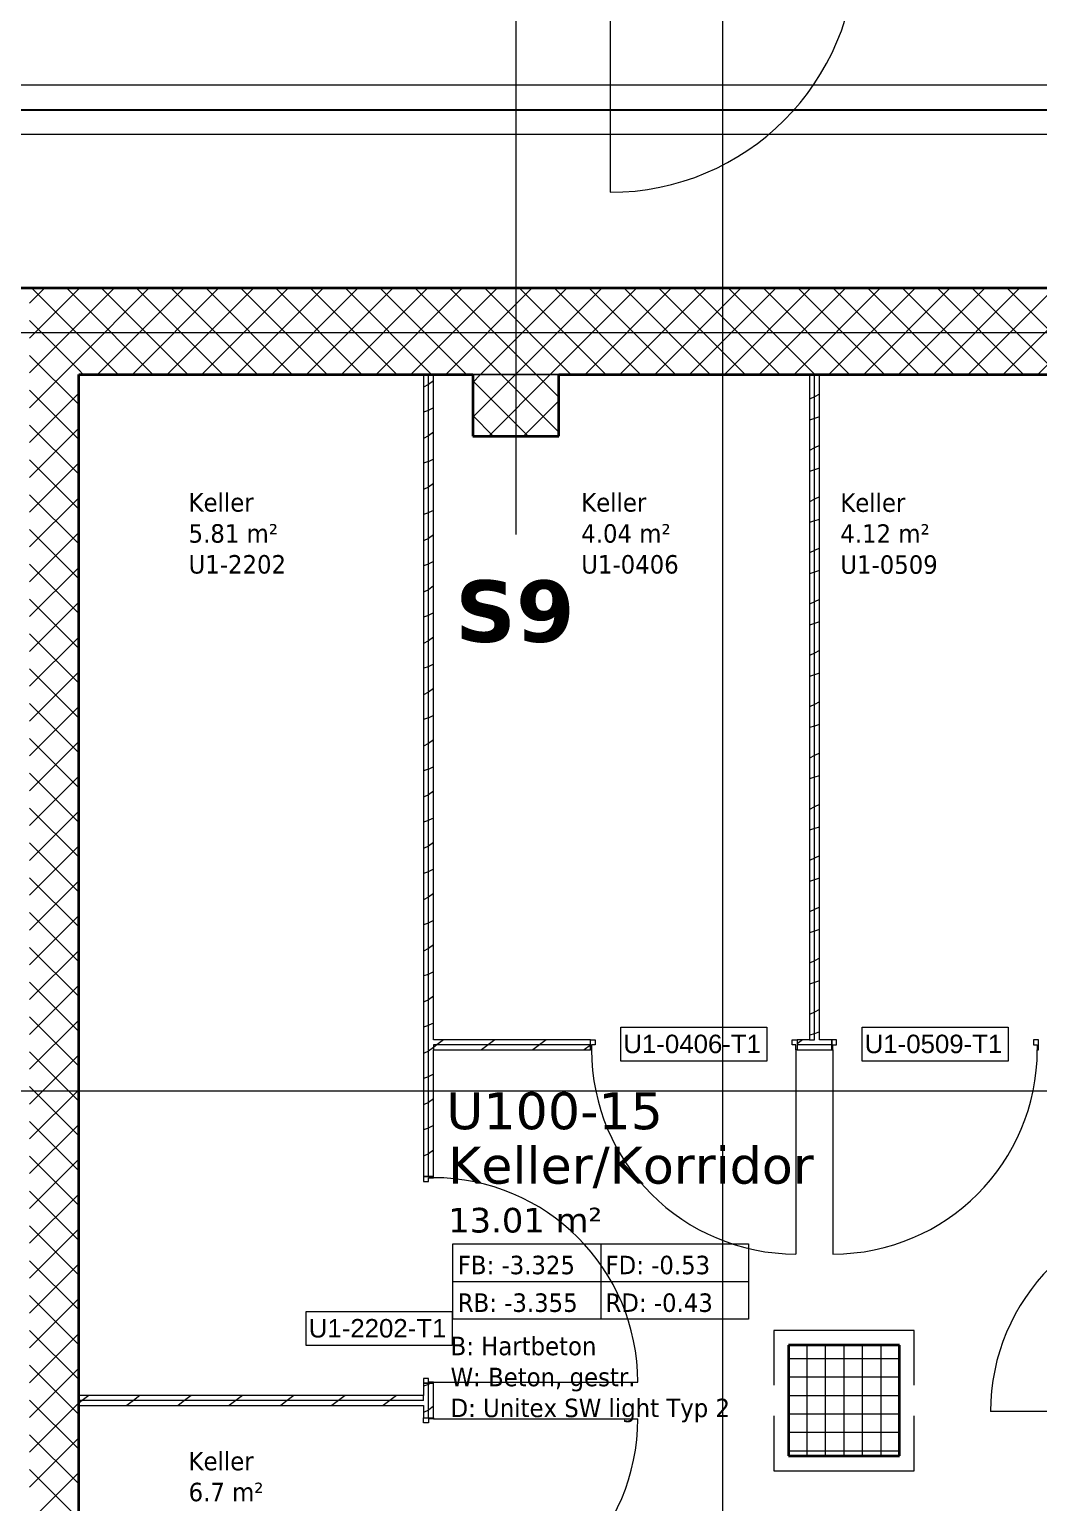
# Model space of a CAD drawing. Extents: x -1907 to 937, y -179 to 966.
# Drawn here: x -94.8 to -12.8, y 498.5 to 618.2 of the extents above; entities that cross this region are included whole.
import ezdxf
from ezdxf.lldxf.tags import DXFTag

# ---------------------------------------------------------------- set-up
doc = ezdxf.new("R2010")
doc.units = 0
doc.layers.get('0').update_dxf_attribs({"lineweight": 13})
for name, color, linetype, lineweight in [('A-AREA-____-IDEN', 7, 'Continuous', 5), ('A-DOOR-____-IDEN', 7, 'Continuous', 5), ('A-DOOR-FRAM-MCUT', 7, 'Continuous', 9), ('A-DOOR-OPNG-OTLN', 7, 'Continuous', 9), ('A-FLOR-____-OVHD', 7, 'Strichpunkt - Fein', 9), ('A-WALL-____-MCUT', 7, 'Continuous', 35), ('A-WALL-____-PATT', 7, 'Continuous', 35), ('A-WALL-FNSH-MCUT', 7, 'Continuous', 35), ('S-COLS-____-MCUT', 7, 'Continuous', 35), ('S-COLS-____-OTLN', 7, 'Continuous', 9), ('S-GRID-____-OTLN', 7, 'Continuous', 5)]:
    doc.layers.add(name, color=color, linetype=linetype, lineweight=lineweight)
doc.layers.add('EL01_WAN_Röhre Boden', color=7, linetype='Continuous', lineweight=13, true_color=0xff6666)
doc.layers.add('S-GRID-____-IDEN', color=7, linetype='Continuous', lineweight=9, true_color=0x5555aa)
doc.styles.get("Standard").update_dxf_attribs({"font": 'arial.ttf'})
tags = doc.linetypes.add('_Rasterlinie_', pattern=[0.375, 0.2, -0.05, 0.075, -0.05]).pattern_tags.tags
tags[10:11] = [DXFTag(74, 4), DXFTag(75, 0), DXFTag(340, '0'), DXFTag(46, 1.0), DXFTag(50, 0.0), DXFTag(44, 0.0), DXFTag(45, 0.0)]
tags[8:9] = [DXFTag(74, 4), DXFTag(75, 0), DXFTag(340, '0'), DXFTag(46, 1.0), DXFTag(50, 0.0), DXFTag(44, 0.0), DXFTag(45, 0.0)]
tags[6:7] = [DXFTag(74, 4), DXFTag(75, 0), DXFTag(340, '0'), DXFTag(46, 1.0), DXFTag(50, 0.0), DXFTag(44, 0.0), DXFTag(45, 0.0)]
tags[4:5] = [DXFTag(74, 4), DXFTag(75, 0), DXFTag(340, '0'), DXFTag(46, 1.0), DXFTag(50, 0.0), DXFTag(44, 0.0), DXFTag(45, 0.0)]
tags = doc.linetypes.add('ACAD_ISO03W100', pattern=[30, 12, -18]).pattern_tags.tags
tags[6:7] = [DXFTag(74, 4), DXFTag(75, 0), DXFTag(340, '0'), DXFTag(46, 0.0), DXFTag(50, 0.0), DXFTag(44, 0.0), DXFTag(45, 0.0)]
tags[4:5] = [DXFTag(74, 4), DXFTag(75, 0), DXFTag(340, '0'), DXFTag(46, 0.0), DXFTag(50, 0.0), DXFTag(44, 0.0), DXFTag(45, 0.0)]
tags = doc.linetypes.add('Strichpunkt - Fein', pattern=[0.2, 0.1, -0.05, 0, -0.05]).pattern_tags.tags
tags[10:11] = [DXFTag(74, 4), DXFTag(75, 0), DXFTag(340, '0'), DXFTag(46, 1.0), DXFTag(50, 0.0), DXFTag(44, 0.0), DXFTag(45, 0.0)]
tags[8:9] = [DXFTag(74, 4), DXFTag(75, 0), DXFTag(340, '0'), DXFTag(46, 1.0), DXFTag(50, 0.0), DXFTag(44, 0.0), DXFTag(45, 0.0)]
tags[6:7] = [DXFTag(74, 4), DXFTag(75, 0), DXFTag(340, '0'), DXFTag(46, 1.0), DXFTag(50, 0.0), DXFTag(44, 0.0), DXFTag(45, 0.0)]
tags[4:5] = [DXFTag(74, 4), DXFTag(75, 0), DXFTag(340, '0'), DXFTag(46, 1.0), DXFTag(50, 0.0), DXFTag(44, 0.0), DXFTag(45, 0.0)]
tags = doc.linetypes.add('STRICHPUNKT2', pattern=[12.7, 6.35, -3.175, 0, -3.175]).pattern_tags.tags
tags[10:11] = [DXFTag(74, 4), DXFTag(75, 0), DXFTag(340, '0'), DXFTag(46, 0.0), DXFTag(50, 0.0), DXFTag(44, 0.0), DXFTag(45, 0.0)]
tags[8:9] = [DXFTag(74, 4), DXFTag(75, 0), DXFTag(340, '0'), DXFTag(46, 0.0), DXFTag(50, 0.0), DXFTag(44, 0.0), DXFTag(45, 0.0)]
tags[6:7] = [DXFTag(74, 4), DXFTag(75, 0), DXFTag(340, '0'), DXFTag(46, 0.0), DXFTag(50, 0.0), DXFTag(44, 0.0), DXFTag(45, 0.0)]
tags[4:5] = [DXFTag(74, 4), DXFTag(75, 0), DXFTag(340, '0'), DXFTag(46, 0.0), DXFTag(50, 0.0), DXFTag(44, 0.0), DXFTag(45, 0.0)]

# ---------------------------------------------------------------- blocks, each defined once
blk = doc.blocks.new('Referenz-A0UJ2810XE', base_point=(-1920.13, -159.41))
at = {"layer": 'A-AREA-____-IDEN', "color": 0, "linetype": 'Continuous', "ltscale": 0.13}
for p, q in [((-60.37, 519.52), (-36.37, 519.52)), ((-60.37, 513.4), (-60.37, 519.52)), ((-48.37, 519.52), (-48.37, 513.4)), ((-36.37, 519.52), (-36.37, 513.4)), ((-60.37, 516.46), (-36.37, 516.46)), ((-36.37, 513.4), (-60.37, 513.4))]:
    blk.add_line(p, q, dxfattribs=at)
at = {"layer": 'A-DOOR-____-IDEN', "color": 0, "linetype": 'Continuous', "ltscale": 0.13}
for p, q in [((-46.73, 537.14), (-34.89, 537.14)), ((-46.73, 534.36), (-46.73, 537.14)), ((-34.89, 537.14), (-34.89, 534.36)), ((-27.13, 537.14), (-15.29, 537.14)), ((-27.13, 534.36), (-27.13, 537.14)), ((-15.29, 537.14), (-15.29, 534.36)), ((-34.89, 534.36), (-46.73, 534.36)), ((-15.29, 534.36), (-27.13, 534.36)), ((-72.28, 514.04), (-60.44, 514.04)), ((-72.28, 511.26), (-72.28, 514.04)), ((-60.44, 514.04), (-60.44, 511.26)), ((-60.44, 511.26), (-72.28, 511.26))]:
    blk.add_line(p, q, dxfattribs=at)
at = {"layer": 'A-DOOR-FRAM-MCUT', "color": 0, "linetype": 'Continuous', "ltscale": 0.13}
for p, q in [((-49.21, 536.1), (-48.81, 536.1)), ((-49.21, 535.3), (-49.21, 536.1)), ((-48.81, 536.1), (-48.81, 535.7)), ((-32.81, 536.1), (-32.41, 536.1)), ((-32.81, 535.7), (-32.81, 536.1)), ((-32.41, 536.1), (-32.41, 535.3)), ((-29.21, 536.1), (-29.61, 536.1)), ((-29.61, 536.1), (-29.61, 535.3)), ((-29.21, 535.7), (-29.21, 536.1)), ((-12.81, 536.1), (-13.21, 536.1)), ((-13.21, 536.1), (-13.21, 535.7)), ((-12.81, 535.3), (-12.81, 536.1)), ((-49.11, 535.3), (-49.21, 535.3)), ((-49.11, 535.7), (-49.11, 535.3)), ((-48.81, 535.7), (-49.11, 535.7)), ((-32.51, 535.7), (-32.81, 535.7)), ((-32.51, 535.3), (-32.51, 535.7)), ((-32.41, 535.3), (-32.51, 535.3)), ((-29.61, 535.3), (-29.51, 535.3)), ((-29.51, 535.3), (-29.51, 535.7)), ((-29.51, 535.7), (-29.21, 535.7)), ((-13.21, 535.7), (-12.91, 535.7)), ((-12.91, 535.7), (-12.91, 535.3)), ((-12.91, 535.3), (-12.81, 535.3)), ((-61.96, 525), (-62.76, 525)), ((-62.76, 525), (-62.76, 524.6)), ((-62.76, 524.6), (-62.36, 524.6)), ((-62.36, 524.6), (-62.36, 524.9)), ((-62.36, 524.9), (-61.96, 524.9)), ((-61.96, 524.9), (-61.96, 525)), ((-62.36, 508.6), (-62.76, 508.6)), ((-62.76, 508.6), (-62.76, 508.2)), ((-62.36, 508.3), (-62.36, 508.6)), ((-62.76, 508.2), (-61.96, 508.2)), ((-61.96, 508.3), (-62.36, 508.3)), ((-61.96, 508.2), (-61.96, 508.3)), ((-62.76, 505.4), (-61.96, 505.4)), ((-62.76, 505), (-62.76, 505.4)), ((-62.36, 505), (-62.76, 505)), ((-62.36, 505.3), (-62.36, 505)), ((-61.96, 505.3), (-62.36, 505.3)), ((-61.96, 505.4), (-61.96, 505.3))]:
    blk.add_line(p, q, dxfattribs=at)
at = {"layer": 'A-DOOR-OPNG-OTLN', "color": 0, "linetype": 'Continuous', "ltscale": 0.13}
for p, q in [((-47.61, 624.95), (-47.61, 604.95)), ((-32.51, 535.3), (-32.51, 518.7)), ((-29.51, 535.3), (-29.51, 518.7)), ((-61.96, 508.3), (-45.36, 508.3)), ((-61.96, 505.3), (-45.36, 505.3)), ((-0.11, 505.9), (-16.71, 505.9))]:
    blk.add_line(p, q, dxfattribs=at)
for centre, major_axis in [((-47.61, 624.95), (0, -20)), ((-32.51, 535.3), (-16.6, 0)), ((-29.51, 535.3), (0, -16.6)), ((-61.96, 508.3), (16.6, 0)), ((-0.11, 505.9), (0, 16.6)), ((-61.96, 505.3), (0, -16.6))]:
    blk.add_ellipse(centre, major_axis=major_axis, ratio=1, start_param=0, end_param=1.570796, dxfattribs=at)
at = {"layer": 'A-FLOR-____-OVHD', "color": 0, "linetype": 'Strichpunkt - Fein', "ltscale": 0.13}
for p, q in [((-22.91, 512.5), (-34.31, 512.5)), ((-34.31, 512.5), (-34.31, 508.05)), ((-22.91, 508.05), (-22.91, 512.5)), ((-34.31, 505.55), (-34.31, 501.1)), ((-22.91, 501.1), (-22.91, 505.55)), ((-34.31, 501.1), (-22.91, 501.1))]:
    blk.add_line(p, q, dxfattribs=at)
at = {"layer": 'A-WALL-____-MCUT', "color": 0, "linetype": 'Continuous', "ltscale": 0.35}
for p, q in [((68.34, 597.15), (-120.56, 597.15)), ((-90.76, 410.75), (-90.76, 590.15)), ((-90.76, 590.15), (-58.76, 590.15)), ((-51.76, 590.15), (68.34, 590.15))]:
    blk.add_line(p, q, dxfattribs=at)
at = {"layer": 'A-WALL-____-MCUT', "color": 0, "linetype": 'Continuous', "lineweight": 9, "ltscale": 0.13}
for p, q in [((-62.36, 525), (-62.36, 590.15)), ((-58.76, 590.15), (-51.76, 590.15)), ((-31.01, 536.1), (-31.01, 590.15)), ((-31.41, 536.1), (-31.01, 536.1)), ((-49.21, 535.7), (-61.96, 535.7)), ((-61.96, 535.7), (-61.96, 535.3)), ((-29.61, 535.7), (-32.41, 535.7)), ((-62.36, 505.4), (-62.36, 508.2)), ((-62.76, 506.8), (-90.76, 506.8)), ((-62.76, 506.8), (-62.76, 507.2))]:
    blk.add_line(p, q, dxfattribs=at)
at = {"layer": 'A-WALL-____-PATT', "color": 0, "linetype": 'Continuous', "lineweight": 9, "ltscale": 0.13}
for p, q in [((-94.76, 595.94), (-93.55, 597.15)), ((-90.76, 593.35), (-94.56, 597.15)), ((-90.76, 596.18), (-91.73, 597.15)), ((-90.76, 597.11), (-90.72, 597.15)), ((-90.76, 594.28), (-87.89, 597.15)), ((-90.76, 591.45), (-85.06, 597.15)), ((-89.23, 590.15), (-82.23, 597.15)), ((-81.9, 590.15), (-88.9, 597.15)), ((-86.4, 590.15), (-79.4, 597.15)), ((-79.07, 590.15), (-86.07, 597.15)), ((-83.58, 590.15), (-76.58, 597.15)), ((-76.24, 590.15), (-83.24, 597.15)), ((-80.75, 590.15), (-73.75, 597.15)), ((-73.42, 590.15), (-80.42, 597.15)), ((-77.92, 590.15), (-70.92, 597.15)), ((-70.59, 590.15), (-77.59, 597.15)), ((-75.09, 590.15), (-68.09, 597.15)), ((-67.76, 590.15), (-74.76, 597.15)), ((-72.26, 590.15), (-65.26, 597.15)), ((-64.93, 590.15), (-71.93, 597.15)), ((-69.43, 590.15), (-62.43, 597.15)), ((-62.1, 590.15), (-69.1, 597.15)), ((-66.61, 590.15), (-59.61, 597.15)), ((-59.27, 590.15), (-66.27, 597.15)), ((-63.78, 590.15), (-56.78, 597.15)), ((-56.44, 590.15), (-63.44, 597.15)), ((-60.95, 590.15), (-53.95, 597.15)), ((-53.62, 590.15), (-60.62, 597.15)), ((-58.12, 590.15), (-51.12, 597.15)), ((-50.79, 590.15), (-57.79, 597.15)), ((-55.29, 590.15), (-48.29, 597.15)), ((-47.96, 590.15), (-54.96, 597.15)), ((-52.46, 590.15), (-45.46, 597.15)), ((-45.13, 590.15), (-52.13, 597.15)), ((-49.64, 590.15), (-42.64, 597.15)), ((-42.3, 590.15), (-49.3, 597.15)), ((-46.81, 590.15), (-39.81, 597.15)), ((-39.47, 590.15), (-46.47, 597.15)), ((-43.98, 590.15), (-36.98, 597.15)), ((-36.65, 590.15), (-43.65, 597.15)), ((-41.15, 590.15), (-34.15, 597.15)), ((-33.82, 590.15), (-40.82, 597.15)), ((-38.32, 590.15), (-31.32, 597.15)), ((-30.99, 590.15), (-37.99, 597.15)), ((-35.49, 590.15), (-28.49, 597.15)), ((-28.16, 590.15), (-35.16, 597.15)), ((-32.66, 590.15), (-25.66, 597.15)), ((-25.33, 590.15), (-32.33, 597.15)), ((-29.84, 590.15), (-22.84, 597.15)), ((-22.5, 590.15), (-29.5, 597.15)), ((-27.01, 590.15), (-20.01, 597.15)), ((-19.68, 590.15), (-26.68, 597.15)), ((-24.18, 590.15), (-17.18, 597.15)), ((-16.85, 590.15), (-23.85, 597.15)), ((-21.35, 590.15), (-14.35, 597.15)), ((-14.02, 590.15), (-21.02, 597.15)), ((-18.52, 590.15), (-11.52, 597.15)), ((-11.19, 590.15), (-18.19, 597.15)), ((-15.69, 590.15), (-8.69, 597.15)), ((-8.36, 590.15), (-15.36, 597.15)), ((-12.87, 590.15), (-5.87, 597.15)), ((-94.76, 593.11), (-90.76, 597.11)), ((-84.73, 590.15), (-90.76, 596.18)), ((-90.76, 590.53), (-94.76, 594.53)), ((-94.76, 590.28), (-90.76, 594.28)), ((-87.56, 590.15), (-90.76, 593.35)), ((-90.76, 587.7), (-94.76, 591.7)), ((-94.76, 587.45), (-90.76, 591.45)), ((-90.39, 590.15), (-90.76, 590.53)), ((-90.76, 584.87), (-94.76, 588.87)), ((-62.36, 589.33), (-62.76, 589.13)), ((-62.36, 589.33), (-62.37, 589.32)), ((-61.96, 589.63), (-62.36, 589.33)), ((-62.34, 589.34), (-62.36, 589.33)), ((-94.76, 584.62), (-90.76, 588.62)), ((-31.01, 588.34), (-31.41, 588.14)), ((-30.61, 588.54), (-31.01, 588.34)), ((-62.36, 587.23), (-62.76, 587.1)), ((-62.36, 587.24), (-62.36, 587.23)), ((-61.96, 587.44), (-62.34, 587.26)), ((-31.01, 586.58), (-31.41, 586.45)), ((-30.61, 586.71), (-31.01, 586.58)), ((-90.76, 582.04), (-94.76, 586.04)), ((-94.76, 581.79), (-90.76, 585.79)), ((-62.36, 585.16), (-62.37, 585.16)), ((-61.96, 585.46), (-62.36, 585.16)), ((-62.34, 585.17), (-62.36, 585.16)), ((-62.36, 585.16), (-62.76, 584.96)), ((-31.01, 584.18), (-31.41, 583.98)), ((-30.61, 584.38), (-31.01, 584.18)), ((-90.76, 579.21), (-94.76, 583.21)), ((-94.76, 578.97), (-90.76, 582.97)), ((-62.36, 583.07), (-62.76, 582.94)), ((-62.36, 583.07), (-62.36, 583.07)), ((-61.96, 583.28), (-62.34, 583.09)), ((-31.01, 582.41), (-31.41, 582.28)), ((-30.61, 582.55), (-31.01, 582.41)), ((-90.76, 576.38), (-94.76, 580.38)), ((-62.36, 581), (-62.76, 580.8)), ((-62.36, 581), (-62.37, 580.99)), ((-61.96, 581.3), (-62.36, 581)), ((-62.34, 581.01), (-62.36, 581)), ((-94.76, 576.14), (-90.76, 580.14)), ((-31.01, 580.01), (-31.41, 579.81)), ((-30.61, 580.21), (-31.01, 580.01)), ((-62.36, 578.91), (-62.76, 578.77)), ((-62.36, 578.91), (-62.36, 578.91)), ((-61.96, 579.11), (-62.34, 578.93)), ((-31.01, 578.25), (-31.41, 578.12)), ((-30.61, 578.38), (-31.01, 578.25)), ((-90.76, 573.55), (-94.76, 577.55)), ((-94.76, 573.31), (-90.76, 577.31)), ((-62.36, 576.83), (-62.76, 576.63)), ((-62.36, 576.83), (-62.37, 576.83)), ((-61.96, 577.13), (-62.36, 576.83)), ((-62.34, 576.84), (-62.36, 576.83)), ((-31.01, 575.85), (-31.41, 575.65)), ((-30.61, 576.05), (-31.01, 575.85)), ((-90.76, 570.73), (-94.76, 574.73)), ((-94.76, 570.48), (-90.76, 574.48)), ((-62.36, 574.74), (-62.76, 574.61)), ((-62.36, 574.74), (-62.36, 574.74)), ((-61.96, 574.95), (-62.34, 574.76)), ((-31.01, 574.08), (-31.41, 573.95)), ((-30.61, 574.22), (-31.01, 574.08)), ((-62.36, 572.67), (-62.76, 572.47)), ((-62.36, 572.67), (-62.37, 572.66)), ((-61.96, 572.97), (-62.36, 572.67)), ((-62.34, 572.68), (-62.36, 572.67)), ((-90.76, 567.9), (-94.76, 571.9)), ((-94.76, 567.65), (-90.76, 571.65)), ((-31.01, 571.68), (-31.41, 571.48)), ((-30.61, 571.88), (-31.01, 571.68)), ((-62.36, 570.58), (-62.76, 570.44)), ((-62.36, 570.58), (-62.36, 570.58)), ((-61.96, 570.78), (-62.34, 570.6)), ((-31.01, 569.92), (-31.41, 569.79)), ((-30.61, 570.05), (-31.01, 569.92)), ((-90.76, 565.07), (-94.76, 569.07)), ((-94.76, 564.82), (-90.76, 568.82)), ((-62.36, 568.5), (-62.76, 568.3)), ((-62.36, 568.5), (-62.37, 568.5)), ((-61.96, 568.8), (-62.36, 568.5)), ((-62.34, 568.51), (-62.36, 568.5)), ((-31.01, 567.52), (-31.41, 567.32)), ((-30.61, 567.72), (-31.01, 567.52)), ((-90.76, 562.24), (-94.76, 566.24)), ((-62.36, 566.41), (-62.76, 566.28)), ((-62.36, 566.41), (-62.36, 566.41)), ((-61.96, 566.62), (-62.34, 566.43)), ((-94.76, 561.99), (-90.76, 565.99)), ((-31.01, 565.76), (-31.41, 565.62)), ((-30.61, 565.89), (-31.01, 565.76)), ((-62.36, 564.34), (-62.76, 564.14)), ((-62.36, 564.34), (-62.37, 564.34)), ((-61.96, 564.64), (-62.36, 564.34)), ((-62.34, 564.35), (-62.36, 564.34)), ((-90.76, 559.41), (-94.76, 563.41)), ((-94.76, 559.17), (-90.76, 563.17)), ((-61.96, 562.45), (-62.34, 562.27)), ((-31.01, 563.35), (-31.41, 563.15)), ((-30.61, 563.55), (-31.01, 563.35)), ((-62.36, 562.25), (-62.76, 562.11)), ((-62.36, 562.25), (-62.36, 562.25)), ((-31.01, 561.59), (-31.41, 561.46)), ((-30.61, 561.72), (-31.01, 561.59)), ((-90.76, 556.58), (-94.76, 560.58)), ((-94.76, 556.34), (-90.76, 560.34)), ((-62.36, 560.17), (-62.76, 559.97)), ((-62.36, 560.17), (-62.37, 560.17)), ((-61.96, 560.47), (-62.36, 560.17)), ((-62.34, 560.18), (-62.36, 560.17)), ((-31.01, 559.19), (-31.41, 558.99)), ((-30.61, 559.39), (-31.01, 559.19)), ((-90.76, 553.76), (-94.76, 557.76)), ((-62.36, 558.08), (-62.76, 557.95)), ((-62.36, 558.08), (-62.36, 558.08)), ((-61.96, 558.29), (-62.34, 558.1)), ((-94.76, 553.51), (-90.76, 557.51)), ((-31.01, 557.43), (-31.41, 557.29)), ((-30.61, 557.56), (-31.01, 557.43)), ((-62.36, 556.01), (-62.76, 555.81)), ((-61.96, 556.31), (-62.36, 556.01)), ((-62.34, 556.02), (-62.36, 556.01)), ((-62.36, 556.01), (-62.36, 556.01)), ((-90.76, 550.93), (-94.76, 554.93)), ((-94.76, 550.68), (-90.76, 554.68)), ((-61.96, 554.12), (-62.34, 553.94)), ((-31.01, 555.02), (-31.41, 554.82)), ((-30.61, 555.22), (-31.01, 555.02)), ((-62.36, 553.92), (-62.76, 553.78)), ((-62.35, 553.92), (-62.36, 553.92)), ((-31.01, 553.26), (-31.41, 553.13)), ((-30.61, 553.39), (-31.01, 553.26)), ((-90.76, 548.1), (-94.76, 552.1)), ((-94.76, 547.85), (-90.76, 551.85)), ((-62.36, 551.84), (-62.76, 551.64)), ((-61.96, 552.14), (-62.36, 551.84)), ((-62.34, 551.85), (-62.36, 551.84)), ((-62.36, 551.84), (-62.36, 551.84)), ((-31.01, 550.86), (-31.41, 550.66)), ((-30.61, 551.06), (-31.01, 550.86)), ((-90.76, 545.27), (-94.76, 549.27)), ((-62.36, 549.75), (-62.76, 549.62)), ((-62.35, 549.75), (-62.36, 549.75)), ((-61.96, 549.96), (-62.34, 549.77)), ((-94.76, 545.02), (-90.76, 549.02)), ((-31.01, 549.1), (-31.41, 548.96)), ((-30.61, 549.23), (-31.01, 549.1)), ((-62.36, 547.68), (-62.76, 547.48)), ((-61.96, 547.98), (-62.36, 547.68)), ((-62.34, 547.69), (-62.36, 547.68)), ((-62.36, 547.68), (-62.36, 547.68)), ((-30.61, 546.89), (-31.01, 546.69)), ((-90.76, 542.44), (-94.76, 546.44)), ((-94.76, 542.2), (-90.76, 546.2)), ((-61.96, 545.79), (-62.34, 545.61)), ((-31.01, 546.69), (-31.41, 546.49)), ((-62.36, 545.59), (-62.76, 545.45)), ((-62.35, 545.59), (-62.36, 545.59)), ((-31.01, 544.93), (-31.41, 544.8)), ((-30.61, 545.07), (-31.01, 544.93)), ((-90.76, 539.61), (-94.76, 543.61)), ((-94.76, 539.37), (-90.76, 543.37)), ((-62.36, 543.51), (-62.76, 543.31)), ((-61.96, 543.81), (-62.36, 543.51)), ((-62.34, 543.52), (-62.36, 543.51)), ((-62.36, 543.51), (-62.36, 543.51)), ((-31.01, 542.53), (-31.41, 542.33)), ((-30.61, 542.73), (-31.01, 542.53)), ((-62.36, 541.42), (-62.76, 541.29)), ((-62.35, 541.43), (-62.36, 541.42)), ((-61.96, 541.63), (-62.34, 541.44)), ((-30.61, 540.9), (-31.01, 540.77)), ((-90.76, 536.79), (-94.76, 540.79)), ((-94.76, 536.54), (-90.76, 540.54)), ((-31.01, 540.77), (-31.41, 540.63)), ((-62.36, 539.35), (-62.76, 539.15)), ((-61.96, 539.65), (-62.36, 539.35)), ((-62.34, 539.36), (-62.36, 539.35)), ((-62.36, 539.35), (-62.36, 539.35)), ((-30.61, 538.56), (-31.01, 538.36)), ((-90.76, 533.96), (-94.76, 537.96)), ((-94.76, 533.71), (-90.76, 537.71)), ((-61.96, 537.46), (-62.34, 537.28)), ((-31.01, 538.36), (-31.41, 538.16)), ((-62.36, 537.26), (-62.76, 537.12)), ((-62.35, 537.26), (-62.36, 537.26)), ((-61.14, 536.1), (-61.67, 535.7)), ((-56.97, 536.1), (-57.51, 535.7)), ((-52.81, 536.1), (-53.34, 535.7)), ((-31.98, 536.1), (-32.41, 535.78)), ((-31.01, 536.6), (-31.41, 536.47)), ((-30.61, 536.74), (-31.01, 536.6)), ((-90.76, 531.13), (-94.76, 535.13)), ((-62.36, 535.18), (-62.76, 534.98)), ((-61.96, 535.48), (-62.36, 535.18)), ((-62.34, 535.19), (-62.36, 535.18)), ((-62.36, 535.18), (-62.36, 535.18)), ((-61.67, 535.7), (-61.96, 535.48)), ((-57.51, 535.7), (-58.04, 535.3)), ((-53.34, 535.7), (-53.88, 535.3)), ((-49.21, 535.67), (-49.71, 535.3)), ((-94.76, 530.88), (-90.76, 534.88)), ((-62.36, 533.09), (-62.76, 532.96)), ((-62.35, 533.1), (-62.36, 533.09)), ((-61.96, 533.3), (-62.34, 533.11)), ((-90.76, 528.3), (-94.76, 532.3)), ((-94.76, 528.05), (-90.76, 532.05)), ((-61.96, 531.32), (-62.36, 531.02)), ((-62.36, 531.02), (-62.76, 530.82)), ((-62.34, 531.03), (-62.36, 531.02)), ((-62.36, 531.02), (-62.36, 531.02)), ((-90.76, 525.47), (-94.76, 529.47)), ((-94.76, 525.23), (-90.76, 529.23)), ((-62.36, 528.93), (-62.76, 528.8)), ((-62.35, 528.93), (-62.36, 528.93)), ((-61.96, 529.14), (-62.34, 528.95)), ((-90.76, 522.64), (-94.76, 526.64)), ((-62.36, 526.85), (-62.76, 526.65)), ((-61.96, 527.15), (-62.36, 526.85)), ((-62.34, 526.86), (-62.36, 526.85)), ((-94.76, 522.4), (-90.76, 526.4)), ((-90.76, 519.81), (-94.76, 523.81)), ((-94.76, 519.57), (-90.76, 523.57)), ((-90.76, 516.99), (-94.76, 520.99)), ((-94.76, 516.74), (-90.76, 520.74)), ((-90.76, 514.16), (-94.76, 518.16)), ((-94.76, 513.91), (-90.76, 517.91)), ((-90.76, 511.33), (-94.76, 515.33)), ((-94.76, 511.08), (-90.76, 515.08)), ((-90.76, 508.5), (-94.76, 512.5)), ((-94.76, 508.25), (-90.76, 512.25)), ((-90.76, 505.67), (-94.76, 509.67)), ((-94.76, 505.43), (-90.76, 509.43)), ((-62.36, 508.11), (-62.76, 507.97)), ((-62.35, 508.11), (-62.36, 508.11)), ((-62.18, 508.2), (-62.34, 508.12)), ((-90.76, 502.84), (-94.76, 506.84)), ((-94.76, 502.6), (-90.76, 506.6)), ((-90.49, 506.8), (-90.76, 506.59)), ((-89.95, 507.2), (-90.49, 506.8)), ((-86.32, 506.8), (-86.86, 506.4)), ((-85.79, 507.2), (-86.32, 506.8)), ((-82.16, 506.8), (-82.69, 506.4)), ((-81.62, 507.2), (-82.16, 506.8)), ((-77.99, 506.8), (-78.53, 506.4)), ((-77.46, 507.2), (-77.99, 506.8)), ((-73.83, 506.8), (-74.36, 506.4)), ((-73.29, 507.2), (-73.83, 506.8)), ((-69.66, 506.8), (-70.2, 506.4)), ((-69.13, 507.2), (-69.66, 506.8)), ((-65.5, 506.8), (-66.03, 506.4)), ((-64.96, 507.2), (-65.5, 506.8)), ((-61.96, 506.33), (-62.36, 506.03)), ((-62.36, 506.03), (-62.76, 505.83)), ((-62.34, 506.04), (-62.36, 506.03)), ((-90.76, 500.02), (-94.76, 504.02)), ((-94.76, 499.77), (-90.76, 503.77)), ((-90.76, 497.19), (-94.76, 501.19)), ((-94.76, 496.94), (-90.76, 500.94))]:
    blk.add_line(p, q, dxfattribs=at)
at = {"layer": 'A-WALL-FNSH-MCUT', "color": 0, "linetype": 'Continuous', "lineweight": 9, "ltscale": 0.13}
for p, q in [((-62.76, 590.15), (-62.76, 525)), ((-61.96, 536.1), (-61.96, 590.15)), ((-31.41, 590.15), (-31.41, 536.1)), ((-30.61, 536.1), (-30.61, 590.15)), ((-49.21, 536.1), (-61.96, 536.1)), ((-49.21, 535.3), (-49.21, 536.1)), ((-31.41, 536.1), (-32.41, 536.1)), ((-32.41, 536.1), (-32.41, 535.3)), ((-29.61, 536.1), (-30.61, 536.1)), ((-29.61, 535.3), (-29.61, 536.1)), ((-61.96, 525), (-61.96, 535.3)), ((-61.96, 535.3), (-49.21, 535.3)), ((-32.41, 535.3), (-29.61, 535.3)), ((-62.76, 525), (-61.96, 525)), ((-62.76, 508.2), (-62.76, 507.2)), ((-61.96, 508.2), (-62.76, 508.2)), ((-61.96, 505.4), (-61.96, 508.2)), ((-62.76, 507.2), (-90.76, 507.2)), ((-90.76, 506.4), (-62.76, 506.4)), ((-62.76, 506.4), (-62.76, 505.4)), ((-62.76, 505.4), (-61.96, 505.4))]:
    blk.add_line(p, q, dxfattribs=at)
at = {"layer": 'S-COLS-____-MCUT', "color": 0, "linetype": 'Continuous', "ltscale": 0.35}
for p, q in [((-58.76, 590.15), (-58.76, 585.15)), ((-51.76, 585.15), (-51.76, 590.15)), ((-58.76, 585.15), (-51.76, 585.15)), ((-24.11, 511.3), (-33.11, 511.3)), ((-33.11, 511.3), (-33.11, 502.3)), ((-24.11, 502.3), (-24.11, 511.3)), ((-33.11, 502.3), (-24.11, 502.3))]:
    blk.add_line(p, q, dxfattribs=at)
at = {"layer": 'S-COLS-____-OTLN', "color": 0, "linetype": 'Continuous', "ltscale": 0.13}
for p, q in [((-58.76, 589.51), (-58.12, 590.15)), ((-58.76, 586.68), (-55.29, 590.15)), ((-51.76, 590.15), (-58.76, 590.15)), ((-57.46, 585.15), (-52.46, 590.15)), ((-51.76, 585.47), (-56.44, 590.15)), ((-51.76, 588.3), (-53.62, 590.15)), ((-54.27, 585.15), (-58.76, 589.64)), ((-54.64, 585.15), (-51.76, 588.02)), ((-57.1, 585.15), (-58.76, 586.81)), ((-51.81, 585.15), (-51.76, 585.2)), ((-33.1, 502.3), (-33.1, 511.3)), ((-31.6, 502.3), (-31.6, 511.3)), ((-30.1, 502.3), (-30.1, 511.3)), ((-28.6, 502.3), (-28.6, 511.3)), ((-27.1, 502.3), (-27.1, 511.3)), ((-25.6, 502.3), (-25.6, 511.3)), ((-33.11, 510.22), (-24.11, 510.22)), ((-33.11, 508.72), (-24.11, 508.72)), ((-33.11, 507.22), (-24.11, 507.22)), ((-33.11, 505.72), (-24.11, 505.72)), ((-33.11, 504.22), (-24.11, 504.22)), ((-33.11, 502.72), (-24.11, 502.72))]:
    blk.add_line(p, q, dxfattribs=at)
at = {"layer": 'S-GRID-____-OTLN', "color": 0, "linetype": '_Rasterlinie_', "ltscale": 0.13}
for p, q in [((-55.26, 950.47), (-55.26, 577.14)), ((-38.46, 186.65), (-38.46, 950.47)), ((-928.26, 593.55), (316.93, 593.55)), ((-944.26, 531.95), (300.93, 531.95))]:
    blk.add_line(p, q, dxfattribs=at)
at = {"layer": 'A-AREA-____-IDEN', "color": 0, "linetype": 'Continuous', "ltscale": 0.13, "attachment_point": 1}
for s, insert, char_height in [('{\\W0.9;\\fVerdana;Keller}', (-81.84, 580.51), 1.5), ('{\\W0.9;\\fVerdana;Keller}', (-49.95, 580.51), 1.5), ('{\\W0.9;\\fVerdana;Keller}', (-28.91, 580.49), 1.5), ('{\\W0.9;\\fVerdana;5.81 m²}', (-81.84, 577.99), 1.5), ('{\\W0.9;\\fVerdana;4.04 m²}', (-49.95, 577.99), 1.5), ('{\\W0.9;\\fVerdana;4.12 m²}', (-28.91, 577.98), 1.5), ('{\\W0.9;\\fVerdana;U1-2202}', (-81.84, 575.48), 1.5), ('{\\W0.9;\\fVerdana;U1-0406}', (-49.95, 575.48), 1.5), ('{\\W0.9;\\fVerdana;U1-0509}', (-28.91, 575.46), 1.5), ('{\\fVerdana;U100-15}', (-60.91, 531.84), 3), ('{\\fVerdana;Keller/Korridor}', (-60.77, 527.42), 3), ('{\\fVerdana;13.01 m²}', (-60.76, 522.45), 2), ('{\\W0.9;\\fVerdana;FB: -3.325}', (-59.98, 518.56), 1.5), ('{\\W0.9;\\fVerdana;FD: -0.53}', (-47.98, 518.56), 1.5), ('{\\W0.9;\\fVerdana;RB: -3.355}', (-59.98, 515.5), 1.5), ('{\\W0.9;\\fVerdana;RD: -0.43}', (-47.98, 515.5), 1.5), ('{\\W0.9;\\fVerdana;B: Hartbeton}', (-60.56, 511.98), 1.5), ('{\\W0.9;\\fVerdana;W: Beton, gestr.}', (-60.56, 509.46), 1.5), ('{\\W0.9;\\fVerdana;D: Unitex SW light Typ 2}', (-60.56, 506.95), 1.5), ('{\\W0.9;\\fVerdana;Keller}', (-81.84, 502.63), 1.5), ('{\\W0.9;\\fVerdana;6.7 m²}', (-81.84, 500.12), 1.5)]:
    blk.add_mtext(s, dxfattribs=dict(at, insert=insert, char_height=char_height))
at = {"layer": 'A-DOOR-____-IDEN', "color": 0, "linetype": 'Continuous', "ltscale": 0.13, "char_height": 1.5, "attachment_point": 1}
for s, insert in [('{\\fArial;U1-0406-T1}', (-46.53, 536.52)), ('{\\fArial;U1-0509-T1}', (-26.93, 536.52)), ('{\\fArial;U1-2202-T1}', (-72.08, 513.42))]:
    blk.add_mtext(s, dxfattribs=dict(at, insert=insert))
at = {"layer": 'S-GRID-____-IDEN', "color": 0, "linetype": 'Continuous', "lineweight": 5, "ltscale": 0.13, "insert": (-60.19, 573.43), "char_height": 5, "attachment_point": 1}
blk.add_mtext('{\\fVerdana|b1|i0;S9}', dxfattribs=at)
blk = doc.blocks.new('Wickelfalzrohr-A0UJ281QXE', base_point=(-108.81, 609.66))
at = {"color": 0, "linetype": 'ByBlock', "lineweight": -2, "ltscale": 0.13}
for p, q in [((11.19, 613.66), (-108.81, 613.66)), ((-108.81, 612.49), (-108.81, 613.66)), ((11.19, 612.49), (11.19, 613.66)), ((-108.81, 610.83), (-108.81, 612.49)), ((11.19, 610.83), (11.19, 612.49)), ((-108.81, 609.66), (-108.81, 610.83)), ((11.19, 609.66), (11.19, 610.83)), ((-108.81, 609.66), (11.19, 609.66))]:
    blk.add_line(p, q, dxfattribs=at)
at = {"color": 0, "linetype": 'STRICHPUNKT2', "lineweight": 25, "ltscale": 0.25}
blk.add_line((-108.81, 611.66), (11.19, 611.66), dxfattribs=at)

msp = doc.modelspace()

# ---------------------------------------------------------------- block references
at = {"color": 9, "lineweight": 25, "ltscale": 0.25, "true_color": 0xc0c0c0}
msp.add_blockref('Referenz-A0UJ2810XE', (-1920.13, -159.41), dxfattribs=at)
at = {"layer": 'EL01_WAN_Röhre Boden', "color": 6, "linetype": 'ACAD_ISO03W100', "ltscale": 0.13, "true_color": 0xff00ff}
msp.add_blockref('Wickelfalzrohr-A0UJ281QXE', (-108.81, 609.66), dxfattribs=at)

doc.saveas('drawing.dxf')
